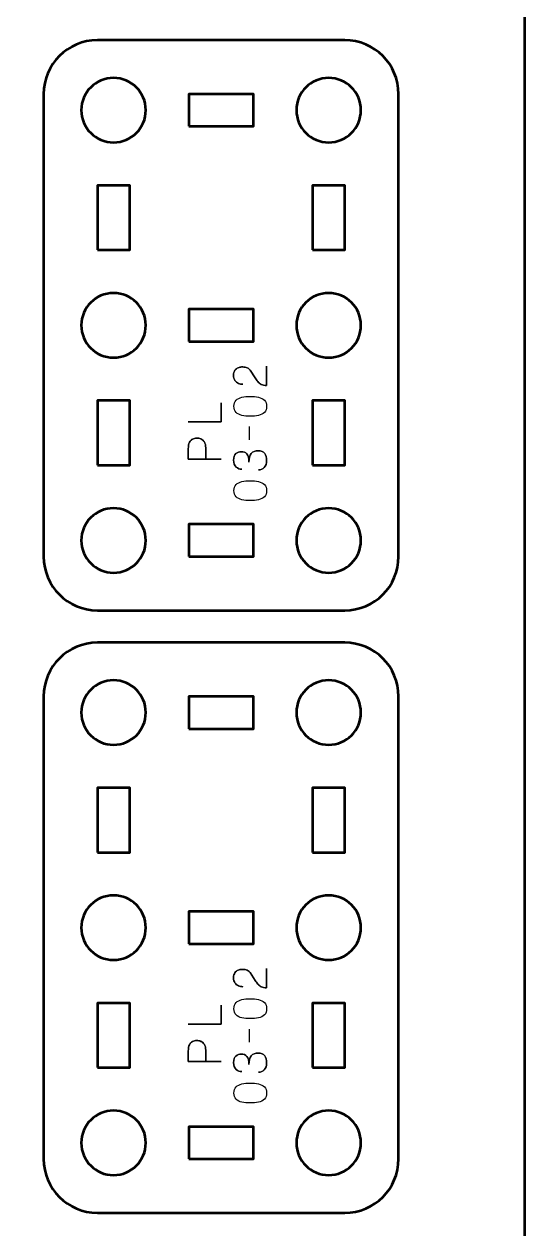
# Model space of a CAD drawing. Header units: centimetres. Extents: x -21 to 0, y -29.7 to 0.
# Drawn here: x -4.66 to 0, y -17.22 to -6.02 of the extents above; entities that cross this region are included whole.
import ezdxf

# ---------------------------------------------------------------- set-up
doc = ezdxf.new("R2010")
doc.units = ezdxf.units.CM
doc.header["$MEASUREMENT"] = 0
doc.layers.add('Layer 1', color=7, linetype='Continuous')

msp = doc.modelspace()

# ---------------------------------------------------------------- linework, layer by layer
at = {"layer": 'Layer 1', "color": 22, "lineweight": 53}
msp.add_open_spline([(-21, -29.19991), (-21, -29.19991), (-21, -0.49996), (-21, -0.49996), (-21, -0.49996), (-21, -0.22299), (-20.77691, 0), (-20.49991, 0), (-20.49991, 0), (-20.49991, 0), (-0.5001, 0), (-0.5001, 0), (-0.5001, 0), (-0.22296, 0), (0, -0.22299), (0, -0.49996), (0, -0.49996), (0, -0.49996), (0, -29.19991), (0, -29.19991), (0, -29.19991), (0, -29.47691), (-0.22296, -29.7), (-0.5001, -29.7), (-0.5001, -29.7), (-0.5001, -29.7), (-20.49991, -29.7), (-20.49991, -29.7), (-20.49991, -29.7), (-20.77691, -29.7), (-21, -29.47691), (-21, -29.19991)], degree=3, knots=[0, 0, 0, 0, 0.125, 0.125, 0.125, 0.125, 0.25, 0.25, 0.25, 0.25, 0.375, 0.375, 0.375, 0.375, 0.5, 0.5, 0.5, 0.5, 0.625, 0.625, 0.625, 0.625, 0.75, 0.75, 0.75, 0.75, 0.875, 0.875, 0.875, 0.875, 1, 1, 1, 1], dxfattribs=at)
at = {"layer": 'Layer 1', "color": 114, "lineweight": 53}
for points in [[(-4.475, -10.97491), (-4.475, -10.97491), (-4.475, -6.67505), (-4.475, -6.67505), (-4.475, -6.67505), (-4.475, -6.39792), (-4.2519, -6.17496), (-3.9749, -6.17496), (-3.9749, -6.17496), (-3.9749, -6.17496), (-1.67498, -6.17496), (-1.67498, -6.17496), (-1.67498, -6.17496), (-1.39797, -6.17496), (-1.17502, -6.39792), (-1.17502, -6.67505), (-1.17502, -6.67505), (-1.17502, -6.67505), (-1.17502, -10.97491), (-1.17502, -10.97491), (-1.17502, -10.97491), (-1.17502, -11.25191), (-1.39797, -11.475), (-1.67498, -11.475), (-1.67498, -11.475), (-1.67498, -11.475), (-3.9749, -11.475), (-3.9749, -11.475), (-3.9749, -11.475), (-4.2519, -11.475), (-4.475, -11.25191), (-4.475, -10.97491)], [(-4.475, -16.57491), (-4.475, -16.57491), (-4.475, -12.27505), (-4.475, -12.27505), (-4.475, -12.27505), (-4.475, -11.99792), (-4.2519, -11.77496), (-3.9749, -11.77496), (-3.9749, -11.77496), (-3.9749, -11.77496), (-1.67498, -11.77496), (-1.67498, -11.77496), (-1.67498, -11.77496), (-1.39797, -11.77496), (-1.17502, -11.99792), (-1.17502, -12.27505), (-1.17502, -12.27505), (-1.17502, -12.27505), (-1.17502, -16.57491), (-1.17502, -16.57491), (-1.17502, -16.57491), (-1.17502, -16.85191), (-1.39797, -17.075), (-1.67498, -17.075), (-1.67498, -17.075), (-1.67498, -17.075), (-3.9749, -17.075), (-3.9749, -17.075), (-3.9749, -17.075), (-4.2519, -17.075), (-4.475, -16.85191), (-4.475, -16.57491)]]:
    msp.add_open_spline(points, degree=3, knots=[0, 0, 0, 0, 0.125, 0.125, 0.125, 0.125, 0.25, 0.25, 0.25, 0.25, 0.375, 0.375, 0.375, 0.375, 0.5, 0.5, 0.5, 0.5, 0.625, 0.625, 0.625, 0.625, 0.75, 0.75, 0.75, 0.75, 0.875, 0.875, 0.875, 0.875, 1, 1, 1, 1], dxfattribs=at)
at = {"layer": 'Layer 1', "lineweight": 53}
for points in [[(-3.82497, -6.52499), (-3.6592, -6.52499), (-3.52497, -6.65931), (-3.52497, -6.82498), (-3.52497, -6.82498), (-3.52497, -6.99061), (-3.6592, -7.12498), (-3.82497, -7.12498), (-3.82497, -7.12498), (-3.99063, -7.12498), (-4.12497, -6.99061), (-4.12497, -6.82498), (-4.12497, -6.82498), (-4.12497, -6.65931), (-3.99063, -6.52499), (-3.82497, -6.52499)], [(-1.82491, -6.52499), (-1.65928, -6.52499), (-1.5249, -6.65931), (-1.5249, -6.82498), (-1.5249, -6.82498), (-1.5249, -6.99061), (-1.65928, -7.12498), (-1.82491, -7.12498), (-1.82491, -7.12498), (-1.99068, -7.12498), (-2.12491, -6.99061), (-2.12491, -6.82498), (-2.12491, -6.82498), (-2.12491, -6.65931), (-1.99068, -6.52499), (-1.82491, -6.52499)], [(-3.12495, -6.97505), (-3.12495, -6.97505), (-3.12495, -6.67505), (-3.12495, -6.67505), (-3.12495, -6.67505), (-3.12495, -6.67505), (-2.52496, -6.67505), (-2.52496, -6.67505), (-2.52496, -6.67505), (-2.52496, -6.67505), (-2.52496, -6.97505), (-2.52496, -6.97505), (-2.52496, -6.97505), (-2.52496, -6.97505), (-3.12495, -6.97505), (-3.12495, -6.97505)], [(-3.9749, -8.125), (-3.9749, -8.125), (-3.9749, -7.525), (-3.9749, -7.525), (-3.9749, -7.525), (-3.9749, -7.525), (-3.6749, -7.525), (-3.6749, -7.525), (-3.6749, -7.525), (-3.6749, -7.525), (-3.6749, -8.125), (-3.6749, -8.125), (-3.6749, -8.125), (-3.6749, -8.125), (-3.9749, -8.125), (-3.9749, -8.125)], [(-1.97498, -8.125), (-1.97498, -8.125), (-1.97498, -7.525), (-1.97498, -7.525), (-1.97498, -7.525), (-1.97498, -7.525), (-1.67498, -7.525), (-1.67498, -7.525), (-1.67498, -7.525), (-1.67498, -7.525), (-1.67498, -8.125), (-1.67498, -8.125), (-1.67498, -8.125), (-1.67498, -8.125), (-1.97498, -8.125), (-1.97498, -8.125)], [(-3.82497, -8.52491), (-3.6592, -8.52491), (-3.52497, -8.65928), (-3.52497, -8.82491), (-3.52497, -8.82491), (-3.52497, -8.99068), (-3.6592, -9.12491), (-3.82497, -9.12491), (-3.82497, -9.12491), (-3.99063, -9.12491), (-4.12497, -8.99068), (-4.12497, -8.82491), (-4.12497, -8.82491), (-4.12497, -8.65928), (-3.99063, -8.52491), (-3.82497, -8.52491)], [(-1.82491, -8.52491), (-1.65928, -8.52491), (-1.5249, -8.65928), (-1.5249, -8.82491), (-1.5249, -8.82491), (-1.5249, -8.99068), (-1.65928, -9.12491), (-1.82491, -9.12491), (-1.82491, -9.12491), (-1.99068, -9.12491), (-2.12491, -8.99068), (-2.12491, -8.82491), (-2.12491, -8.82491), (-2.12491, -8.65928), (-1.99068, -8.52491), (-1.82491, -8.52491)], [(-3.12495, -8.97498), (-3.12495, -8.97498), (-3.12495, -8.67498), (-3.12495, -8.67498), (-3.12495, -8.67498), (-3.12495, -8.67498), (-2.52496, -8.67498), (-2.52496, -8.67498), (-2.52496, -8.67498), (-2.52496, -8.67498), (-2.52496, -8.97498), (-2.52496, -8.97498), (-2.52496, -8.97498), (-2.52496, -8.97498), (-3.12495, -8.97498), (-3.12495, -8.97498)], [(-3.9749, -10.12496), (-3.9749, -10.12496), (-3.9749, -9.52496), (-3.9749, -9.52496), (-3.9749, -9.52496), (-3.9749, -9.52496), (-3.6749, -9.52496), (-3.6749, -9.52496), (-3.6749, -9.52496), (-3.6749, -9.52496), (-3.6749, -10.12496), (-3.6749, -10.12496), (-3.6749, -10.12496), (-3.6749, -10.12496), (-3.9749, -10.12496), (-3.9749, -10.12496)], [(-1.97498, -10.12496), (-1.97498, -10.12496), (-1.97498, -9.52496), (-1.97498, -9.52496), (-1.97498, -9.52496), (-1.97498, -9.52496), (-1.67498, -9.52496), (-1.67498, -9.52496), (-1.67498, -9.52496), (-1.67498, -9.52496), (-1.67498, -10.12496), (-1.67498, -10.12496), (-1.67498, -10.12496), (-1.67498, -10.12496), (-1.97498, -10.12496), (-1.97498, -10.12496)], [(-3.82497, -10.52497), (-3.6592, -10.52497), (-3.52497, -10.6592), (-3.52497, -10.82498), (-3.52497, -10.82498), (-3.52497, -10.99064), (-3.6592, -11.12498), (-3.82497, -11.12498), (-3.82497, -11.12498), (-3.99063, -11.12498), (-4.12497, -10.99064), (-4.12497, -10.82498), (-4.12497, -10.82498), (-4.12497, -10.6592), (-3.99063, -10.52497), (-3.82497, -10.52497)], [(-1.82491, -10.52497), (-1.65928, -10.52497), (-1.5249, -10.6592), (-1.5249, -10.82498), (-1.5249, -10.82498), (-1.5249, -10.99064), (-1.65928, -11.12498), (-1.82491, -11.12498), (-1.82491, -11.12498), (-1.99068, -11.12498), (-2.12491, -10.99064), (-2.12491, -10.82498), (-2.12491, -10.82498), (-2.12491, -10.6592), (-1.99068, -10.52497), (-1.82491, -10.52497)], [(-3.12495, -10.97491), (-3.12495, -10.97491), (-3.12495, -10.6749), (-3.12495, -10.6749), (-3.12495, -10.6749), (-3.12495, -10.6749), (-2.52496, -10.6749), (-2.52496, -10.6749), (-2.52496, -10.6749), (-2.52496, -10.6749), (-2.52496, -10.97491), (-2.52496, -10.97491), (-2.52496, -10.97491), (-2.52496, -10.97491), (-3.12495, -10.97491), (-3.12495, -10.97491)], [(-3.82497, -12.12499), (-3.6592, -12.12499), (-3.52497, -12.25931), (-3.52497, -12.42498), (-3.52497, -12.42498), (-3.52497, -12.59061), (-3.6592, -12.72498), (-3.82497, -12.72498), (-3.82497, -12.72498), (-3.99063, -12.72498), (-4.12497, -12.59061), (-4.12497, -12.42498), (-4.12497, -12.42498), (-4.12497, -12.25931), (-3.99063, -12.12499), (-3.82497, -12.12499)], [(-1.82491, -12.12499), (-1.65928, -12.12499), (-1.5249, -12.25931), (-1.5249, -12.42498), (-1.5249, -12.42498), (-1.5249, -12.59061), (-1.65928, -12.72498), (-1.82491, -12.72498), (-1.82491, -12.72498), (-1.99068, -12.72498), (-2.12491, -12.59061), (-2.12491, -12.42498), (-2.12491, -12.42498), (-2.12491, -12.25931), (-1.99068, -12.12499), (-1.82491, -12.12499)], [(-3.12495, -12.57505), (-3.12495, -12.57505), (-3.12495, -12.27505), (-3.12495, -12.27505), (-3.12495, -12.27505), (-3.12495, -12.27505), (-2.52496, -12.27505), (-2.52496, -12.27505), (-2.52496, -12.27505), (-2.52496, -12.27505), (-2.52496, -12.57505), (-2.52496, -12.57505), (-2.52496, -12.57505), (-2.52496, -12.57505), (-3.12495, -12.57505), (-3.12495, -12.57505)], [(-3.9749, -13.725), (-3.9749, -13.725), (-3.9749, -13.125), (-3.9749, -13.125), (-3.9749, -13.125), (-3.9749, -13.125), (-3.6749, -13.125), (-3.6749, -13.125), (-3.6749, -13.125), (-3.6749, -13.125), (-3.6749, -13.725), (-3.6749, -13.725), (-3.6749, -13.725), (-3.6749, -13.725), (-3.9749, -13.725), (-3.9749, -13.725)], [(-1.97498, -13.725), (-1.97498, -13.725), (-1.97498, -13.125), (-1.97498, -13.125), (-1.97498, -13.125), (-1.97498, -13.125), (-1.67498, -13.125), (-1.67498, -13.125), (-1.67498, -13.125), (-1.67498, -13.125), (-1.67498, -13.725), (-1.67498, -13.725), (-1.67498, -13.725), (-1.67498, -13.725), (-1.97498, -13.725), (-1.97498, -13.725)], [(-3.82497, -14.12491), (-3.6592, -14.12491), (-3.52497, -14.25928), (-3.52497, -14.42491), (-3.52497, -14.42491), (-3.52497, -14.59068), (-3.6592, -14.72491), (-3.82497, -14.72491), (-3.82497, -14.72491), (-3.99063, -14.72491), (-4.12497, -14.59068), (-4.12497, -14.42491), (-4.12497, -14.42491), (-4.12497, -14.25928), (-3.99063, -14.12491), (-3.82497, -14.12491)], [(-1.82491, -14.12491), (-1.65928, -14.12491), (-1.5249, -14.25928), (-1.5249, -14.42491), (-1.5249, -14.42491), (-1.5249, -14.59068), (-1.65928, -14.72491), (-1.82491, -14.72491), (-1.82491, -14.72491), (-1.99068, -14.72491), (-2.12491, -14.59068), (-2.12491, -14.42491), (-2.12491, -14.42491), (-2.12491, -14.25928), (-1.99068, -14.12491), (-1.82491, -14.12491)], [(-3.12495, -14.57498), (-3.12495, -14.57498), (-3.12495, -14.27498), (-3.12495, -14.27498), (-3.12495, -14.27498), (-3.12495, -14.27498), (-2.52496, -14.27498), (-2.52496, -14.27498), (-2.52496, -14.27498), (-2.52496, -14.27498), (-2.52496, -14.57498), (-2.52496, -14.57498), (-2.52496, -14.57498), (-2.52496, -14.57498), (-3.12495, -14.57498), (-3.12495, -14.57498)], [(-3.9749, -15.72496), (-3.9749, -15.72496), (-3.9749, -15.12496), (-3.9749, -15.12496), (-3.9749, -15.12496), (-3.9749, -15.12496), (-3.6749, -15.12496), (-3.6749, -15.12496), (-3.6749, -15.12496), (-3.6749, -15.12496), (-3.6749, -15.72496), (-3.6749, -15.72496), (-3.6749, -15.72496), (-3.6749, -15.72496), (-3.9749, -15.72496), (-3.9749, -15.72496)], [(-1.97498, -15.72496), (-1.97498, -15.72496), (-1.97498, -15.12496), (-1.97498, -15.12496), (-1.97498, -15.12496), (-1.97498, -15.12496), (-1.67498, -15.12496), (-1.67498, -15.12496), (-1.67498, -15.12496), (-1.67498, -15.12496), (-1.67498, -15.72496), (-1.67498, -15.72496), (-1.67498, -15.72496), (-1.67498, -15.72496), (-1.97498, -15.72496), (-1.97498, -15.72496)], [(-3.82497, -16.12497), (-3.6592, -16.12497), (-3.52497, -16.2592), (-3.52497, -16.42498), (-3.52497, -16.42498), (-3.52497, -16.59064), (-3.6592, -16.72498), (-3.82497, -16.72498), (-3.82497, -16.72498), (-3.99063, -16.72498), (-4.12497, -16.59064), (-4.12497, -16.42498), (-4.12497, -16.42498), (-4.12497, -16.2592), (-3.99063, -16.12497), (-3.82497, -16.12497)], [(-1.82491, -16.12497), (-1.65928, -16.12497), (-1.5249, -16.2592), (-1.5249, -16.42498), (-1.5249, -16.42498), (-1.5249, -16.59064), (-1.65928, -16.72498), (-1.82491, -16.72498), (-1.82491, -16.72498), (-1.99068, -16.72498), (-2.12491, -16.59064), (-2.12491, -16.42498), (-2.12491, -16.42498), (-2.12491, -16.2592), (-1.99068, -16.12497), (-1.82491, -16.12497)], [(-3.12495, -16.57491), (-3.12495, -16.57491), (-3.12495, -16.2749), (-3.12495, -16.2749), (-3.12495, -16.2749), (-3.12495, -16.2749), (-2.52496, -16.2749), (-2.52496, -16.2749), (-2.52496, -16.2749), (-2.52496, -16.2749), (-2.52496, -16.57491), (-2.52496, -16.57491), (-2.52496, -16.57491), (-2.52496, -16.57491), (-3.12495, -16.57491), (-3.12495, -16.57491)]]:
    msp.add_open_spline(points, degree=3, knots=[0, 0, 0, 0, 0.25, 0.25, 0.25, 0.25, 0.5, 0.5, 0.5, 0.5, 0.75, 0.75, 0.75, 0.75, 1, 1, 1, 1], dxfattribs=at)
at = {"layer": 'Layer 1', "color": 40, "lineweight": 30}
for points, knots in [([(-2.40163, -9.20358), (-2.40163, -9.20358), (-2.40163, -9.38523), (-2.40163, -9.38523), (-2.40163, -9.38523), (-2.42188, -9.38466), (-2.43828, -9.38096), (-2.45109, -9.37419), (-2.45109, -9.37419), (-2.46375, -9.36759), (-2.47437, -9.35905), (-2.48291, -9.34857), (-2.48291, -9.34857), (-2.4912, -9.33824), (-2.49931, -9.32691), (-2.50704, -9.31453), (-2.50704, -9.31453), (-2.50704, -9.31453), (-2.55526, -9.24218), (-2.55526, -9.24218), (-2.55526, -9.24218), (-2.56574, -9.22785), (-2.57802, -9.21918), (-2.59177, -9.21614), (-2.59177, -9.21614), (-2.60557, -9.21325), (-2.61961, -9.21201), (-2.63411, -9.21254), (-2.63411, -9.21254), (-2.64388, -9.2124), (-2.65464, -9.21477), (-2.66635, -9.21946), (-2.66635, -9.21946), (-2.67778, -9.22426), (-2.68769, -9.23226), (-2.69623, -9.24355), (-2.69623, -9.24355), (-2.70452, -9.25498), (-2.70893, -9.27058), (-2.70932, -9.2904), (-2.70932, -9.2904), (-2.70893, -9.31055), (-2.70452, -9.32681), (-2.69609, -9.33891), (-2.69609, -9.33891), (-2.68755, -9.35119), (-2.67669, -9.36), (-2.66356, -9.36537), (-2.66356, -9.36537), (-2.65023, -9.37091), (-2.63644, -9.37352), (-2.62225, -9.37337), (-2.62225, -9.37337), (-2.63644, -9.37352), (-2.65023, -9.37091), (-2.66356, -9.36537), (-2.66356, -9.36537), (-2.67669, -9.36), (-2.68755, -9.35119), (-2.69609, -9.33891), (-2.69609, -9.33891), (-2.70452, -9.32681), (-2.70893, -9.31055), (-2.70932, -9.2904), (-2.70932, -9.2904), (-2.70893, -9.27058), (-2.70452, -9.25498), (-2.69623, -9.24355), (-2.69623, -9.24355), (-2.68769, -9.23226), (-2.67778, -9.22426), (-2.66635, -9.21946), (-2.66635, -9.21946), (-2.65464, -9.21477), (-2.64388, -9.2124), (-2.63411, -9.21254), (-2.63411, -9.21254), (-2.61961, -9.21201), (-2.60557, -9.21325), (-2.59177, -9.21614), (-2.59177, -9.21614), (-2.57802, -9.21918), (-2.56574, -9.22785), (-2.55526, -9.24218), (-2.55526, -9.24218), (-2.55526, -9.24218), (-2.50704, -9.31453), (-2.50704, -9.31453), (-2.50704, -9.31453), (-2.49931, -9.32691), (-2.4912, -9.33824), (-2.48291, -9.34857), (-2.48291, -9.34857), (-2.47437, -9.35905), (-2.46375, -9.36759), (-2.45109, -9.37419), (-2.45109, -9.37419), (-2.43828, -9.38096), (-2.42188, -9.38466), (-2.40163, -9.38523), (-2.40163, -9.38523), (-2.40163, -9.38523), (-2.40163, -9.20358), (-2.40163, -9.20358)], [0, 0, 0, 0, 0.03846154, 0.03846154, 0.03846154, 0.03846154, 0.07692308, 0.07692308, 0.07692308, 0.07692308, 0.11538462, 0.11538462, 0.11538462, 0.11538462, 0.15384615, 0.15384615, 0.15384615, 0.15384615, 0.19230769, 0.19230769, 0.19230769, 0.19230769, 0.23076923, 0.23076923, 0.23076923, 0.23076923, 0.26923077, 0.26923077, 0.26923077, 0.26923077, 0.30769231, 0.30769231, 0.30769231, 0.30769231, 0.34615385, 0.34615385, 0.34615385, 0.34615385, 0.38461538, 0.38461538, 0.38461538, 0.38461538, 0.42307692, 0.42307692, 0.42307692, 0.42307692, 0.46153846, 0.46153846, 0.46153846, 0.46153846, 0.5, 0.5, 0.5, 0.5, 0.53846154, 0.53846154, 0.53846154, 0.53846154, 0.57692308, 0.57692308, 0.57692308, 0.57692308, 0.61538462, 0.61538462, 0.61538462, 0.61538462, 0.65384615, 0.65384615, 0.65384615, 0.65384615, 0.69230769, 0.69230769, 0.69230769, 0.69230769, 0.73076923, 0.73076923, 0.73076923, 0.73076923, 0.76923077, 0.76923077, 0.76923077, 0.76923077, 0.80769231, 0.80769231, 0.80769231, 0.80769231, 0.84615385, 0.84615385, 0.84615385, 0.84615385, 0.88461538, 0.88461538, 0.88461538, 0.88461538, 0.92307692, 0.92307692, 0.92307692, 0.92307692, 0.96153846, 0.96153846, 0.96153846, 0.96153846, 1, 1, 1, 1]), ([(-2.40163, -9.57827), (-2.40187, -9.55375), (-2.40879, -9.53474), (-2.4223, -9.52122), (-2.4223, -9.52122), (-2.43578, -9.50785), (-2.45398, -9.49851), (-2.47698, -9.49325), (-2.47698, -9.49325), (-2.49988, -9.48817), (-2.52549, -9.48566), (-2.55403, -9.48595), (-2.55403, -9.48595), (-2.58214, -9.48566), (-2.60776, -9.48817), (-2.63079, -9.49325), (-2.63079, -9.49325), (-2.65351, -9.49851), (-2.67171, -9.50785), (-2.68551, -9.52122), (-2.68551, -9.52122), (-2.69898, -9.53474), (-2.70604, -9.55375), (-2.70643, -9.57827), (-2.70643, -9.57827), (-2.70604, -9.60296), (-2.69898, -9.62198), (-2.68551, -9.63535), (-2.68551, -9.63535), (-2.67171, -9.64882), (-2.65351, -9.65807), (-2.63079, -9.66318), (-2.63079, -9.66318), (-2.60776, -9.6684), (-2.58214, -9.67087), (-2.55403, -9.67048), (-2.55403, -9.67048), (-2.52549, -9.67087), (-2.49988, -9.6684), (-2.47698, -9.66318), (-2.47698, -9.66318), (-2.45398, -9.65807), (-2.43578, -9.64882), (-2.4223, -9.63535), (-2.4223, -9.63535), (-2.40879, -9.62198), (-2.40187, -9.60296), (-2.40163, -9.57827)], [0, 0, 0, 0, 0.08333333, 0.08333333, 0.08333333, 0.08333333, 0.16666667, 0.16666667, 0.16666667, 0.16666667, 0.25, 0.25, 0.25, 0.25, 0.33333333, 0.33333333, 0.33333333, 0.33333333, 0.41666667, 0.41666667, 0.41666667, 0.41666667, 0.5, 0.5, 0.5, 0.5, 0.58333333, 0.58333333, 0.58333333, 0.58333333, 0.66666667, 0.66666667, 0.66666667, 0.66666667, 0.75, 0.75, 0.75, 0.75, 0.83333333, 0.83333333, 0.83333333, 0.83333333, 0.91666667, 0.91666667, 0.91666667, 0.91666667, 1, 1, 1, 1]), ([(-2.40163, -9.57827), (-2.40187, -9.55375), (-2.40879, -9.53474), (-2.4223, -9.52122), (-2.4223, -9.52122), (-2.43578, -9.50785), (-2.45398, -9.49851), (-2.47698, -9.49325), (-2.47698, -9.49325), (-2.49988, -9.48817), (-2.52549, -9.48566), (-2.55403, -9.48595), (-2.55403, -9.48595), (-2.58214, -9.48566), (-2.60776, -9.48817), (-2.63079, -9.49325), (-2.63079, -9.49325), (-2.65351, -9.49851), (-2.67171, -9.50785), (-2.68551, -9.52122), (-2.68551, -9.52122), (-2.69898, -9.53474), (-2.70604, -9.55375), (-2.70643, -9.57827), (-2.70643, -9.57827), (-2.70604, -9.60296), (-2.69898, -9.62198), (-2.68551, -9.63535), (-2.68551, -9.63535), (-2.67171, -9.64882), (-2.65351, -9.65807), (-2.63079, -9.66318), (-2.63079, -9.66318), (-2.60776, -9.6684), (-2.58214, -9.67087), (-2.55403, -9.67048), (-2.55403, -9.67048), (-2.52549, -9.67087), (-2.49988, -9.6684), (-2.47698, -9.66318), (-2.47698, -9.66318), (-2.45398, -9.65807), (-2.43578, -9.64882), (-2.4223, -9.63535), (-2.4223, -9.63535), (-2.40879, -9.62198), (-2.40187, -9.60296), (-2.40163, -9.57827)], [0, 0, 0, 0, 0.08333333, 0.08333333, 0.08333333, 0.08333333, 0.16666667, 0.16666667, 0.16666667, 0.16666667, 0.25, 0.25, 0.25, 0.25, 0.33333333, 0.33333333, 0.33333333, 0.33333333, 0.41666667, 0.41666667, 0.41666667, 0.41666667, 0.5, 0.5, 0.5, 0.5, 0.58333333, 0.58333333, 0.58333333, 0.58333333, 0.66666667, 0.66666667, 0.66666667, 0.66666667, 0.75, 0.75, 0.75, 0.75, 0.83333333, 0.83333333, 0.83333333, 0.83333333, 0.91666667, 0.91666667, 0.91666667, 0.91666667, 1, 1, 1, 1]), ([(-2.82496, -9.54493), (-2.82496, -9.54493), (-2.82496, -9.72312), (-2.82496, -9.72312), (-2.82496, -9.72312), (-2.82496, -9.72312), (-3.13017, -9.72312), (-3.13017, -9.72312), (-3.13017, -9.72312), (-3.13017, -9.72312), (-2.82496, -9.72312), (-2.82496, -9.72312), (-2.82496, -9.72312), (-2.82496, -9.72312), (-2.82496, -9.54493), (-2.82496, -9.54493)], [0, 0, 0, 0, 0.25, 0.25, 0.25, 0.25, 0.5, 0.5, 0.5, 0.5, 0.75, 0.75, 0.75, 0.75, 1, 1, 1, 1]), ([(-2.82496, -10.06954), (-2.82496, -10.06954), (-3.13017, -10.06954), (-3.13017, -10.06954), (-3.13017, -10.06954), (-3.13017, -10.06954), (-3.13017, -9.97224), (-3.13017, -9.97224), (-3.13017, -9.97224), (-3.12989, -9.94663), (-3.12619, -9.92663), (-3.11903, -9.91244), (-3.11903, -9.91244), (-3.11172, -9.89855), (-3.1022, -9.88874), (-3.09035, -9.88309), (-3.09035, -9.88309), (-3.07849, -9.87759), (-3.06569, -9.87456), (-3.05189, -9.87399), (-3.05189, -9.87399), (-3.03785, -9.87332), (-3.02448, -9.87565), (-3.01182, -9.88115), (-3.01182, -9.88115), (-2.99912, -9.88669), (-2.98864, -9.89618), (-2.98053, -9.90941), (-2.98053, -9.90941), (-2.97238, -9.92292), (-2.96825, -9.94113), (-2.96797, -9.96427), (-2.96797, -9.96427), (-2.96797, -9.96427), (-2.96797, -10.06954), (-2.96797, -10.06954), (-2.96797, -10.06954), (-2.96797, -10.06954), (-2.96797, -9.96427), (-2.96797, -9.96427), (-2.96797, -9.96427), (-2.96825, -9.94151), (-2.97238, -9.92349), (-2.98053, -9.90998), (-2.98053, -9.90998), (-2.98864, -9.8966), (-2.99912, -9.88708), (-3.01182, -9.88144), (-3.01182, -9.88144), (-3.02448, -9.87593), (-3.03785, -9.87346), (-3.05189, -9.87399), (-3.05189, -9.87399), (-3.06569, -9.87456), (-3.07849, -9.87759), (-3.09035, -9.88323), (-3.09035, -9.88323), (-3.1022, -9.88902), (-3.11172, -9.89893), (-3.11903, -9.91287), (-3.11903, -9.91287), (-3.12619, -9.92705), (-3.12989, -9.94691), (-3.13017, -9.97224), (-3.13017, -9.97224), (-3.13017, -9.97224), (-3.13017, -10.06954), (-3.13017, -10.06954), (-3.13017, -10.06954), (-3.13017, -10.06954), (-2.82496, -10.06954), (-2.82496, -10.06954)], [0, 0, 0, 0, 0.05555556, 0.05555556, 0.05555556, 0.05555556, 0.11111111, 0.11111111, 0.11111111, 0.11111111, 0.16666667, 0.16666667, 0.16666667, 0.16666667, 0.22222222, 0.22222222, 0.22222222, 0.22222222, 0.27777778, 0.27777778, 0.27777778, 0.27777778, 0.33333333, 0.33333333, 0.33333333, 0.33333333, 0.38888889, 0.38888889, 0.38888889, 0.38888889, 0.44444444, 0.44444444, 0.44444444, 0.44444444, 0.5, 0.5, 0.5, 0.5, 0.55555556, 0.55555556, 0.55555556, 0.55555556, 0.61111111, 0.61111111, 0.61111111, 0.61111111, 0.66666667, 0.66666667, 0.66666667, 0.66666667, 0.72222222, 0.72222222, 0.72222222, 0.72222222, 0.77777778, 0.77777778, 0.77777778, 0.77777778, 0.83333333, 0.83333333, 0.83333333, 0.83333333, 0.88888889, 0.88888889, 0.88888889, 0.88888889, 0.94444444, 0.94444444, 0.94444444, 0.94444444, 1, 1, 1, 1]), ([(-2.47825, -10.16906), (-2.45521, -10.16906), (-2.43676, -10.16133), (-2.42297, -10.14588), (-2.42297, -10.14588), (-2.40893, -10.13074), (-2.40187, -10.10937), (-2.40163, -10.08181), (-2.40163, -10.08181), (-2.40149, -10.05451), (-2.40755, -10.03246), (-2.4198, -10.01581), (-2.4198, -10.01581), (-2.43221, -9.9994), (-2.45218, -9.99101), (-2.47987, -9.99044), (-2.47987, -9.99044), (-2.50785, -9.99044), (-2.52923, -9.99898), (-2.54383, -10.01623), (-2.54383, -10.01623), (-2.55844, -10.03359), (-2.56574, -10.06058), (-2.56588, -10.09712), (-2.56588, -10.09712), (-2.56602, -10.06114), (-2.57262, -10.03578), (-2.5856, -10.02117), (-2.5856, -10.02117), (-2.59855, -10.00671), (-2.61534, -9.99969), (-2.63615, -10.00011), (-2.63615, -10.00011), (-2.65683, -9.99997), (-2.6739, -10.0059), (-2.68755, -10.01775), (-2.68755, -10.01775), (-2.70092, -10.02985), (-2.70794, -10.0501), (-2.70851, -10.0785), (-2.70851, -10.0785), (-2.7078, -10.10718), (-2.70011, -10.12838), (-2.68537, -10.14231), (-2.68537, -10.14231), (-2.67062, -10.15636), (-2.65284, -10.16327), (-2.63189, -10.16313), (-2.63189, -10.16313), (-2.65284, -10.16327), (-2.67062, -10.15636), (-2.68537, -10.14231), (-2.68537, -10.14231), (-2.70011, -10.12838), (-2.7078, -10.10718), (-2.70851, -10.0785), (-2.70851, -10.0785), (-2.70794, -10.0501), (-2.70092, -10.02985), (-2.68755, -10.01775), (-2.68755, -10.01775), (-2.6739, -10.0059), (-2.65683, -9.99997), (-2.63615, -10.00011), (-2.63615, -10.00011), (-2.61534, -9.99969), (-2.59855, -10.00671), (-2.5856, -10.02117), (-2.5856, -10.02117), (-2.57262, -10.03578), (-2.56602, -10.06114), (-2.56588, -10.09712), (-2.56588, -10.09712), (-2.56574, -10.06058), (-2.55844, -10.03359), (-2.54383, -10.01623), (-2.54383, -10.01623), (-2.52923, -9.99898), (-2.50785, -9.99044), (-2.47987, -9.99044), (-2.47987, -9.99044), (-2.45218, -9.99101), (-2.43221, -9.9994), (-2.4198, -10.01581), (-2.4198, -10.01581), (-2.40755, -10.03246), (-2.40149, -10.05451), (-2.40163, -10.08181), (-2.40163, -10.08181), (-2.40187, -10.10937), (-2.40893, -10.13074), (-2.42297, -10.14588), (-2.42297, -10.14588), (-2.43676, -10.16133), (-2.45521, -10.16906), (-2.47825, -10.16906)], [0, 0, 0, 0, 0.04166667, 0.04166667, 0.04166667, 0.04166667, 0.08333333, 0.08333333, 0.08333333, 0.08333333, 0.125, 0.125, 0.125, 0.125, 0.16666667, 0.16666667, 0.16666667, 0.16666667, 0.20833333, 0.20833333, 0.20833333, 0.20833333, 0.25, 0.25, 0.25, 0.25, 0.29166667, 0.29166667, 0.29166667, 0.29166667, 0.33333333, 0.33333333, 0.33333333, 0.33333333, 0.375, 0.375, 0.375, 0.375, 0.41666667, 0.41666667, 0.41666667, 0.41666667, 0.45833333, 0.45833333, 0.45833333, 0.45833333, 0.5, 0.5, 0.5, 0.5, 0.54166667, 0.54166667, 0.54166667, 0.54166667, 0.58333333, 0.58333333, 0.58333333, 0.58333333, 0.625, 0.625, 0.625, 0.625, 0.66666667, 0.66666667, 0.66666667, 0.66666667, 0.70833333, 0.70833333, 0.70833333, 0.70833333, 0.75, 0.75, 0.75, 0.75, 0.79166667, 0.79166667, 0.79166667, 0.79166667, 0.83333333, 0.83333333, 0.83333333, 0.83333333, 0.875, 0.875, 0.875, 0.875, 0.91666667, 0.91666667, 0.91666667, 0.91666667, 0.95833333, 0.95833333, 0.95833333, 0.95833333, 1, 1, 1, 1]), ([(-2.40163, -10.3621), (-2.40187, -10.33758), (-2.40879, -10.31856), (-2.4223, -10.30505), (-2.4223, -10.30505), (-2.43578, -10.29168), (-2.45398, -10.28233), (-2.47698, -10.27708), (-2.47698, -10.27708), (-2.49988, -10.272), (-2.52549, -10.26949), (-2.55403, -10.26977), (-2.55403, -10.26977), (-2.58214, -10.26949), (-2.60776, -10.272), (-2.63079, -10.27708), (-2.63079, -10.27708), (-2.65351, -10.28233), (-2.67171, -10.29168), (-2.68551, -10.30505), (-2.68551, -10.30505), (-2.69898, -10.31856), (-2.70604, -10.33758), (-2.70643, -10.3621), (-2.70643, -10.3621), (-2.70604, -10.38675), (-2.69898, -10.4058), (-2.68551, -10.41914), (-2.68551, -10.41914), (-2.67171, -10.43265), (-2.65351, -10.44189), (-2.63079, -10.44697), (-2.63079, -10.44697), (-2.60776, -10.45223), (-2.58214, -10.4547), (-2.55403, -10.45431), (-2.55403, -10.45431), (-2.52549, -10.4547), (-2.49988, -10.45223), (-2.47698, -10.44697), (-2.47698, -10.44697), (-2.45398, -10.44189), (-2.43578, -10.43265), (-2.4223, -10.41914), (-2.4223, -10.41914), (-2.40879, -10.4058), (-2.40187, -10.38675), (-2.40163, -10.3621)], [0, 0, 0, 0, 0.08333333, 0.08333333, 0.08333333, 0.08333333, 0.16666667, 0.16666667, 0.16666667, 0.16666667, 0.25, 0.25, 0.25, 0.25, 0.33333333, 0.33333333, 0.33333333, 0.33333333, 0.41666667, 0.41666667, 0.41666667, 0.41666667, 0.5, 0.5, 0.5, 0.5, 0.58333333, 0.58333333, 0.58333333, 0.58333333, 0.66666667, 0.66666667, 0.66666667, 0.66666667, 0.75, 0.75, 0.75, 0.75, 0.83333333, 0.83333333, 0.83333333, 0.83333333, 0.91666667, 0.91666667, 0.91666667, 0.91666667, 1, 1, 1, 1]), ([(-2.40163, -10.3621), (-2.40187, -10.33758), (-2.40879, -10.31856), (-2.4223, -10.30505), (-2.4223, -10.30505), (-2.43578, -10.29168), (-2.45398, -10.28233), (-2.47698, -10.27708), (-2.47698, -10.27708), (-2.49988, -10.272), (-2.52549, -10.26949), (-2.55403, -10.26977), (-2.55403, -10.26977), (-2.58214, -10.26949), (-2.60776, -10.272), (-2.63079, -10.27708), (-2.63079, -10.27708), (-2.65351, -10.28233), (-2.67171, -10.29168), (-2.68551, -10.30505), (-2.68551, -10.30505), (-2.69898, -10.31856), (-2.70604, -10.33758), (-2.70643, -10.3621), (-2.70643, -10.3621), (-2.70604, -10.38675), (-2.69898, -10.4058), (-2.68551, -10.41914), (-2.68551, -10.41914), (-2.67171, -10.43265), (-2.65351, -10.44189), (-2.63079, -10.44697), (-2.63079, -10.44697), (-2.60776, -10.45223), (-2.58214, -10.4547), (-2.55403, -10.45431), (-2.55403, -10.45431), (-2.52549, -10.4547), (-2.49988, -10.45223), (-2.47698, -10.44697), (-2.47698, -10.44697), (-2.45398, -10.44189), (-2.43578, -10.43265), (-2.4223, -10.41914), (-2.4223, -10.41914), (-2.40879, -10.4058), (-2.40187, -10.38675), (-2.40163, -10.3621)], [0, 0, 0, 0, 0.08333333, 0.08333333, 0.08333333, 0.08333333, 0.16666667, 0.16666667, 0.16666667, 0.16666667, 0.25, 0.25, 0.25, 0.25, 0.33333333, 0.33333333, 0.33333333, 0.33333333, 0.41666667, 0.41666667, 0.41666667, 0.41666667, 0.5, 0.5, 0.5, 0.5, 0.58333333, 0.58333333, 0.58333333, 0.58333333, 0.66666667, 0.66666667, 0.66666667, 0.66666667, 0.75, 0.75, 0.75, 0.75, 0.83333333, 0.83333333, 0.83333333, 0.83333333, 0.91666667, 0.91666667, 0.91666667, 0.91666667, 1, 1, 1, 1]), ([(-2.40163, -14.80358), (-2.40163, -14.80358), (-2.40163, -14.98523), (-2.40163, -14.98523), (-2.40163, -14.98523), (-2.42188, -14.98466), (-2.43828, -14.98096), (-2.45109, -14.97419), (-2.45109, -14.97419), (-2.46375, -14.96759), (-2.47437, -14.95905), (-2.48291, -14.94857), (-2.48291, -14.94857), (-2.4912, -14.93824), (-2.49931, -14.92691), (-2.50704, -14.91453), (-2.50704, -14.91453), (-2.50704, -14.91453), (-2.55526, -14.84218), (-2.55526, -14.84218), (-2.55526, -14.84218), (-2.56574, -14.82785), (-2.57802, -14.81918), (-2.59177, -14.81614), (-2.59177, -14.81614), (-2.60557, -14.81325), (-2.61961, -14.81201), (-2.63411, -14.81254), (-2.63411, -14.81254), (-2.64388, -14.8124), (-2.65464, -14.81477), (-2.66635, -14.81946), (-2.66635, -14.81946), (-2.67778, -14.82426), (-2.68769, -14.83226), (-2.69623, -14.84355), (-2.69623, -14.84355), (-2.70452, -14.85498), (-2.70893, -14.87058), (-2.70932, -14.8904), (-2.70932, -14.8904), (-2.70893, -14.91055), (-2.70452, -14.92681), (-2.69609, -14.93891), (-2.69609, -14.93891), (-2.68755, -14.95119), (-2.67669, -14.96), (-2.66356, -14.96537), (-2.66356, -14.96537), (-2.65023, -14.97091), (-2.63644, -14.97352), (-2.62225, -14.97337), (-2.62225, -14.97337), (-2.63644, -14.97352), (-2.65023, -14.97091), (-2.66356, -14.96537), (-2.66356, -14.96537), (-2.67669, -14.96), (-2.68755, -14.95119), (-2.69609, -14.93891), (-2.69609, -14.93891), (-2.70452, -14.92681), (-2.70893, -14.91055), (-2.70932, -14.8904), (-2.70932, -14.8904), (-2.70893, -14.87058), (-2.70452, -14.85498), (-2.69623, -14.84355), (-2.69623, -14.84355), (-2.68769, -14.83226), (-2.67778, -14.82426), (-2.66635, -14.81946), (-2.66635, -14.81946), (-2.65464, -14.81477), (-2.64388, -14.8124), (-2.63411, -14.81254), (-2.63411, -14.81254), (-2.61961, -14.81201), (-2.60557, -14.81325), (-2.59177, -14.81614), (-2.59177, -14.81614), (-2.57802, -14.81918), (-2.56574, -14.82785), (-2.55526, -14.84218), (-2.55526, -14.84218), (-2.55526, -14.84218), (-2.50704, -14.91453), (-2.50704, -14.91453), (-2.50704, -14.91453), (-2.49931, -14.92691), (-2.4912, -14.93824), (-2.48291, -14.94857), (-2.48291, -14.94857), (-2.47437, -14.95905), (-2.46375, -14.96759), (-2.45109, -14.97419), (-2.45109, -14.97419), (-2.43828, -14.98096), (-2.42188, -14.98466), (-2.40163, -14.98523), (-2.40163, -14.98523), (-2.40163, -14.98523), (-2.40163, -14.80358), (-2.40163, -14.80358)], [0, 0, 0, 0, 0.03846154, 0.03846154, 0.03846154, 0.03846154, 0.07692308, 0.07692308, 0.07692308, 0.07692308, 0.11538462, 0.11538462, 0.11538462, 0.11538462, 0.15384615, 0.15384615, 0.15384615, 0.15384615, 0.19230769, 0.19230769, 0.19230769, 0.19230769, 0.23076923, 0.23076923, 0.23076923, 0.23076923, 0.26923077, 0.26923077, 0.26923077, 0.26923077, 0.30769231, 0.30769231, 0.30769231, 0.30769231, 0.34615385, 0.34615385, 0.34615385, 0.34615385, 0.38461538, 0.38461538, 0.38461538, 0.38461538, 0.42307692, 0.42307692, 0.42307692, 0.42307692, 0.46153846, 0.46153846, 0.46153846, 0.46153846, 0.5, 0.5, 0.5, 0.5, 0.53846154, 0.53846154, 0.53846154, 0.53846154, 0.57692308, 0.57692308, 0.57692308, 0.57692308, 0.61538462, 0.61538462, 0.61538462, 0.61538462, 0.65384615, 0.65384615, 0.65384615, 0.65384615, 0.69230769, 0.69230769, 0.69230769, 0.69230769, 0.73076923, 0.73076923, 0.73076923, 0.73076923, 0.76923077, 0.76923077, 0.76923077, 0.76923077, 0.80769231, 0.80769231, 0.80769231, 0.80769231, 0.84615385, 0.84615385, 0.84615385, 0.84615385, 0.88461538, 0.88461538, 0.88461538, 0.88461538, 0.92307692, 0.92307692, 0.92307692, 0.92307692, 0.96153846, 0.96153846, 0.96153846, 0.96153846, 1, 1, 1, 1]), ([(-2.40163, -15.17827), (-2.40187, -15.15375), (-2.40879, -15.13474), (-2.4223, -15.12122), (-2.4223, -15.12122), (-2.43578, -15.10785), (-2.45398, -15.09851), (-2.47698, -15.09325), (-2.47698, -15.09325), (-2.49988, -15.08817), (-2.52549, -15.08566), (-2.55403, -15.08595), (-2.55403, -15.08595), (-2.58214, -15.08566), (-2.60776, -15.08817), (-2.63079, -15.09325), (-2.63079, -15.09325), (-2.65351, -15.09851), (-2.67171, -15.10785), (-2.68551, -15.12122), (-2.68551, -15.12122), (-2.69898, -15.13474), (-2.70604, -15.15375), (-2.70643, -15.17827), (-2.70643, -15.17827), (-2.70604, -15.20296), (-2.69898, -15.22198), (-2.68551, -15.23535), (-2.68551, -15.23535), (-2.67171, -15.24882), (-2.65351, -15.25807), (-2.63079, -15.26318), (-2.63079, -15.26318), (-2.60776, -15.2684), (-2.58214, -15.27087), (-2.55403, -15.27048), (-2.55403, -15.27048), (-2.52549, -15.27087), (-2.49988, -15.2684), (-2.47698, -15.26318), (-2.47698, -15.26318), (-2.45398, -15.25807), (-2.43578, -15.24882), (-2.4223, -15.23535), (-2.4223, -15.23535), (-2.40879, -15.22198), (-2.40187, -15.20296), (-2.40163, -15.17827)], [0, 0, 0, 0, 0.08333333, 0.08333333, 0.08333333, 0.08333333, 0.16666667, 0.16666667, 0.16666667, 0.16666667, 0.25, 0.25, 0.25, 0.25, 0.33333333, 0.33333333, 0.33333333, 0.33333333, 0.41666667, 0.41666667, 0.41666667, 0.41666667, 0.5, 0.5, 0.5, 0.5, 0.58333333, 0.58333333, 0.58333333, 0.58333333, 0.66666667, 0.66666667, 0.66666667, 0.66666667, 0.75, 0.75, 0.75, 0.75, 0.83333333, 0.83333333, 0.83333333, 0.83333333, 0.91666667, 0.91666667, 0.91666667, 0.91666667, 1, 1, 1, 1]), ([(-2.40163, -15.17827), (-2.40187, -15.15375), (-2.40879, -15.13474), (-2.4223, -15.12122), (-2.4223, -15.12122), (-2.43578, -15.10785), (-2.45398, -15.09851), (-2.47698, -15.09325), (-2.47698, -15.09325), (-2.49988, -15.08817), (-2.52549, -15.08566), (-2.55403, -15.08595), (-2.55403, -15.08595), (-2.58214, -15.08566), (-2.60776, -15.08817), (-2.63079, -15.09325), (-2.63079, -15.09325), (-2.65351, -15.09851), (-2.67171, -15.10785), (-2.68551, -15.12122), (-2.68551, -15.12122), (-2.69898, -15.13474), (-2.70604, -15.15375), (-2.70643, -15.17827), (-2.70643, -15.17827), (-2.70604, -15.20296), (-2.69898, -15.22198), (-2.68551, -15.23535), (-2.68551, -15.23535), (-2.67171, -15.24882), (-2.65351, -15.25807), (-2.63079, -15.26318), (-2.63079, -15.26318), (-2.60776, -15.2684), (-2.58214, -15.27087), (-2.55403, -15.27048), (-2.55403, -15.27048), (-2.52549, -15.27087), (-2.49988, -15.2684), (-2.47698, -15.26318), (-2.47698, -15.26318), (-2.45398, -15.25807), (-2.43578, -15.24882), (-2.4223, -15.23535), (-2.4223, -15.23535), (-2.40879, -15.22198), (-2.40187, -15.20296), (-2.40163, -15.17827)], [0, 0, 0, 0, 0.08333333, 0.08333333, 0.08333333, 0.08333333, 0.16666667, 0.16666667, 0.16666667, 0.16666667, 0.25, 0.25, 0.25, 0.25, 0.33333333, 0.33333333, 0.33333333, 0.33333333, 0.41666667, 0.41666667, 0.41666667, 0.41666667, 0.5, 0.5, 0.5, 0.5, 0.58333333, 0.58333333, 0.58333333, 0.58333333, 0.66666667, 0.66666667, 0.66666667, 0.66666667, 0.75, 0.75, 0.75, 0.75, 0.83333333, 0.83333333, 0.83333333, 0.83333333, 0.91666667, 0.91666667, 0.91666667, 0.91666667, 1, 1, 1, 1]), ([(-2.82496, -15.14493), (-2.82496, -15.14493), (-2.82496, -15.32312), (-2.82496, -15.32312), (-2.82496, -15.32312), (-2.82496, -15.32312), (-3.13017, -15.32312), (-3.13017, -15.32312), (-3.13017, -15.32312), (-3.13017, -15.32312), (-2.82496, -15.32312), (-2.82496, -15.32312), (-2.82496, -15.32312), (-2.82496, -15.32312), (-2.82496, -15.14493), (-2.82496, -15.14493)], [0, 0, 0, 0, 0.25, 0.25, 0.25, 0.25, 0.5, 0.5, 0.5, 0.5, 0.75, 0.75, 0.75, 0.75, 1, 1, 1, 1]), ([(-2.82496, -15.66954), (-2.82496, -15.66954), (-3.13017, -15.66954), (-3.13017, -15.66954), (-3.13017, -15.66954), (-3.13017, -15.66954), (-3.13017, -15.57224), (-3.13017, -15.57224), (-3.13017, -15.57224), (-3.12989, -15.54663), (-3.12619, -15.52663), (-3.11903, -15.51244), (-3.11903, -15.51244), (-3.11172, -15.49855), (-3.1022, -15.48874), (-3.09035, -15.48309), (-3.09035, -15.48309), (-3.07849, -15.47759), (-3.06569, -15.47456), (-3.05189, -15.47399), (-3.05189, -15.47399), (-3.03785, -15.47332), (-3.02448, -15.47565), (-3.01182, -15.48115), (-3.01182, -15.48115), (-2.99912, -15.48669), (-2.98864, -15.49618), (-2.98053, -15.50941), (-2.98053, -15.50941), (-2.97238, -15.52292), (-2.96825, -15.54113), (-2.96797, -15.56427), (-2.96797, -15.56427), (-2.96797, -15.56427), (-2.96797, -15.66954), (-2.96797, -15.66954), (-2.96797, -15.66954), (-2.96797, -15.66954), (-2.96797, -15.56427), (-2.96797, -15.56427), (-2.96797, -15.56427), (-2.96825, -15.54151), (-2.97238, -15.52349), (-2.98053, -15.50998), (-2.98053, -15.50998), (-2.98864, -15.4966), (-2.99912, -15.48708), (-3.01182, -15.48144), (-3.01182, -15.48144), (-3.02448, -15.47593), (-3.03785, -15.47346), (-3.05189, -15.47399), (-3.05189, -15.47399), (-3.06569, -15.47456), (-3.07849, -15.47759), (-3.09035, -15.48323), (-3.09035, -15.48323), (-3.1022, -15.48902), (-3.11172, -15.49893), (-3.11903, -15.51287), (-3.11903, -15.51287), (-3.12619, -15.52705), (-3.12989, -15.54691), (-3.13017, -15.57224), (-3.13017, -15.57224), (-3.13017, -15.57224), (-3.13017, -15.66954), (-3.13017, -15.66954), (-3.13017, -15.66954), (-3.13017, -15.66954), (-2.82496, -15.66954), (-2.82496, -15.66954)], [0, 0, 0, 0, 0.05555556, 0.05555556, 0.05555556, 0.05555556, 0.11111111, 0.11111111, 0.11111111, 0.11111111, 0.16666667, 0.16666667, 0.16666667, 0.16666667, 0.22222222, 0.22222222, 0.22222222, 0.22222222, 0.27777778, 0.27777778, 0.27777778, 0.27777778, 0.33333333, 0.33333333, 0.33333333, 0.33333333, 0.38888889, 0.38888889, 0.38888889, 0.38888889, 0.44444444, 0.44444444, 0.44444444, 0.44444444, 0.5, 0.5, 0.5, 0.5, 0.55555556, 0.55555556, 0.55555556, 0.55555556, 0.61111111, 0.61111111, 0.61111111, 0.61111111, 0.66666667, 0.66666667, 0.66666667, 0.66666667, 0.72222222, 0.72222222, 0.72222222, 0.72222222, 0.77777778, 0.77777778, 0.77777778, 0.77777778, 0.83333333, 0.83333333, 0.83333333, 0.83333333, 0.88888889, 0.88888889, 0.88888889, 0.88888889, 0.94444444, 0.94444444, 0.94444444, 0.94444444, 1, 1, 1, 1]), ([(-2.47825, -15.76906), (-2.45521, -15.76906), (-2.43676, -15.76133), (-2.42297, -15.74588), (-2.42297, -15.74588), (-2.40893, -15.73074), (-2.40187, -15.70937), (-2.40163, -15.68181), (-2.40163, -15.68181), (-2.40149, -15.65451), (-2.40755, -15.63246), (-2.4198, -15.61581), (-2.4198, -15.61581), (-2.43221, -15.5994), (-2.45218, -15.59101), (-2.47987, -15.59044), (-2.47987, -15.59044), (-2.50785, -15.59044), (-2.52923, -15.59898), (-2.54383, -15.61623), (-2.54383, -15.61623), (-2.55844, -15.63359), (-2.56574, -15.66058), (-2.56588, -15.69712), (-2.56588, -15.69712), (-2.56602, -15.66114), (-2.57262, -15.63578), (-2.5856, -15.62117), (-2.5856, -15.62117), (-2.59855, -15.60671), (-2.61534, -15.59969), (-2.63615, -15.60011), (-2.63615, -15.60011), (-2.65683, -15.59997), (-2.6739, -15.6059), (-2.68755, -15.61775), (-2.68755, -15.61775), (-2.70092, -15.62985), (-2.70794, -15.6501), (-2.70851, -15.6785), (-2.70851, -15.6785), (-2.7078, -15.70718), (-2.70011, -15.72838), (-2.68537, -15.74231), (-2.68537, -15.74231), (-2.67062, -15.75636), (-2.65284, -15.76327), (-2.63189, -15.76313), (-2.63189, -15.76313), (-2.65284, -15.76327), (-2.67062, -15.75636), (-2.68537, -15.74231), (-2.68537, -15.74231), (-2.70011, -15.72838), (-2.7078, -15.70718), (-2.70851, -15.6785), (-2.70851, -15.6785), (-2.70794, -15.6501), (-2.70092, -15.62985), (-2.68755, -15.61775), (-2.68755, -15.61775), (-2.6739, -15.6059), (-2.65683, -15.59997), (-2.63615, -15.60011), (-2.63615, -15.60011), (-2.61534, -15.59969), (-2.59855, -15.60671), (-2.5856, -15.62117), (-2.5856, -15.62117), (-2.57262, -15.63578), (-2.56602, -15.66114), (-2.56588, -15.69712), (-2.56588, -15.69712), (-2.56574, -15.66058), (-2.55844, -15.63359), (-2.54383, -15.61623), (-2.54383, -15.61623), (-2.52923, -15.59898), (-2.50785, -15.59044), (-2.47987, -15.59044), (-2.47987, -15.59044), (-2.45218, -15.59101), (-2.43221, -15.5994), (-2.4198, -15.61581), (-2.4198, -15.61581), (-2.40755, -15.63246), (-2.40149, -15.65451), (-2.40163, -15.68181), (-2.40163, -15.68181), (-2.40187, -15.70937), (-2.40893, -15.73074), (-2.42297, -15.74588), (-2.42297, -15.74588), (-2.43676, -15.76133), (-2.45521, -15.76906), (-2.47825, -15.76906)], [0, 0, 0, 0, 0.04166667, 0.04166667, 0.04166667, 0.04166667, 0.08333333, 0.08333333, 0.08333333, 0.08333333, 0.125, 0.125, 0.125, 0.125, 0.16666667, 0.16666667, 0.16666667, 0.16666667, 0.20833333, 0.20833333, 0.20833333, 0.20833333, 0.25, 0.25, 0.25, 0.25, 0.29166667, 0.29166667, 0.29166667, 0.29166667, 0.33333333, 0.33333333, 0.33333333, 0.33333333, 0.375, 0.375, 0.375, 0.375, 0.41666667, 0.41666667, 0.41666667, 0.41666667, 0.45833333, 0.45833333, 0.45833333, 0.45833333, 0.5, 0.5, 0.5, 0.5, 0.54166667, 0.54166667, 0.54166667, 0.54166667, 0.58333333, 0.58333333, 0.58333333, 0.58333333, 0.625, 0.625, 0.625, 0.625, 0.66666667, 0.66666667, 0.66666667, 0.66666667, 0.70833333, 0.70833333, 0.70833333, 0.70833333, 0.75, 0.75, 0.75, 0.75, 0.79166667, 0.79166667, 0.79166667, 0.79166667, 0.83333333, 0.83333333, 0.83333333, 0.83333333, 0.875, 0.875, 0.875, 0.875, 0.91666667, 0.91666667, 0.91666667, 0.91666667, 0.95833333, 0.95833333, 0.95833333, 0.95833333, 1, 1, 1, 1]), ([(-2.40163, -15.9621), (-2.40187, -15.93758), (-2.40879, -15.91856), (-2.4223, -15.90505), (-2.4223, -15.90505), (-2.43578, -15.89168), (-2.45398, -15.88233), (-2.47698, -15.87708), (-2.47698, -15.87708), (-2.49988, -15.872), (-2.52549, -15.86949), (-2.55403, -15.86977), (-2.55403, -15.86977), (-2.58214, -15.86949), (-2.60776, -15.872), (-2.63079, -15.87708), (-2.63079, -15.87708), (-2.65351, -15.88233), (-2.67171, -15.89168), (-2.68551, -15.90505), (-2.68551, -15.90505), (-2.69898, -15.91856), (-2.70604, -15.93758), (-2.70643, -15.9621), (-2.70643, -15.9621), (-2.70604, -15.98675), (-2.69898, -16.0058), (-2.68551, -16.01914), (-2.68551, -16.01914), (-2.67171, -16.03265), (-2.65351, -16.04189), (-2.63079, -16.04697), (-2.63079, -16.04697), (-2.60776, -16.05223), (-2.58214, -16.0547), (-2.55403, -16.05431), (-2.55403, -16.05431), (-2.52549, -16.0547), (-2.49988, -16.05223), (-2.47698, -16.04697), (-2.47698, -16.04697), (-2.45398, -16.04189), (-2.43578, -16.03265), (-2.4223, -16.01914), (-2.4223, -16.01914), (-2.40879, -16.0058), (-2.40187, -15.98675), (-2.40163, -15.9621)], [0, 0, 0, 0, 0.08333333, 0.08333333, 0.08333333, 0.08333333, 0.16666667, 0.16666667, 0.16666667, 0.16666667, 0.25, 0.25, 0.25, 0.25, 0.33333333, 0.33333333, 0.33333333, 0.33333333, 0.41666667, 0.41666667, 0.41666667, 0.41666667, 0.5, 0.5, 0.5, 0.5, 0.58333333, 0.58333333, 0.58333333, 0.58333333, 0.66666667, 0.66666667, 0.66666667, 0.66666667, 0.75, 0.75, 0.75, 0.75, 0.83333333, 0.83333333, 0.83333333, 0.83333333, 0.91666667, 0.91666667, 0.91666667, 0.91666667, 1, 1, 1, 1]), ([(-2.40163, -15.9621), (-2.40187, -15.93758), (-2.40879, -15.91856), (-2.4223, -15.90505), (-2.4223, -15.90505), (-2.43578, -15.89168), (-2.45398, -15.88233), (-2.47698, -15.87708), (-2.47698, -15.87708), (-2.49988, -15.872), (-2.52549, -15.86949), (-2.55403, -15.86977), (-2.55403, -15.86977), (-2.58214, -15.86949), (-2.60776, -15.872), (-2.63079, -15.87708), (-2.63079, -15.87708), (-2.65351, -15.88233), (-2.67171, -15.89168), (-2.68551, -15.90505), (-2.68551, -15.90505), (-2.69898, -15.91856), (-2.70604, -15.93758), (-2.70643, -15.9621), (-2.70643, -15.9621), (-2.70604, -15.98675), (-2.69898, -16.0058), (-2.68551, -16.01914), (-2.68551, -16.01914), (-2.67171, -16.03265), (-2.65351, -16.04189), (-2.63079, -16.04697), (-2.63079, -16.04697), (-2.60776, -16.05223), (-2.58214, -16.0547), (-2.55403, -16.05431), (-2.55403, -16.05431), (-2.52549, -16.0547), (-2.49988, -16.05223), (-2.47698, -16.04697), (-2.47698, -16.04697), (-2.45398, -16.04189), (-2.43578, -16.03265), (-2.4223, -16.01914), (-2.4223, -16.01914), (-2.40879, -16.0058), (-2.40187, -15.98675), (-2.40163, -15.9621)], [0, 0, 0, 0, 0.08333333, 0.08333333, 0.08333333, 0.08333333, 0.16666667, 0.16666667, 0.16666667, 0.16666667, 0.25, 0.25, 0.25, 0.25, 0.33333333, 0.33333333, 0.33333333, 0.33333333, 0.41666667, 0.41666667, 0.41666667, 0.41666667, 0.5, 0.5, 0.5, 0.5, 0.58333333, 0.58333333, 0.58333333, 0.58333333, 0.66666667, 0.66666667, 0.66666667, 0.66666667, 0.75, 0.75, 0.75, 0.75, 0.83333333, 0.83333333, 0.83333333, 0.83333333, 0.91666667, 0.91666667, 0.91666667, 0.91666667, 1, 1, 1, 1])]:
    msp.add_open_spline(points, degree=3, knots=knots, dxfattribs=at)
for points in [[(-2.56119, -9.8904), (-2.56119, -9.8904), (-2.56119, -9.76722), (-2.56119, -9.76722)], [(-2.56119, -15.4904), (-2.56119, -15.4904), (-2.56119, -15.36722), (-2.56119, -15.36722)]]:
    msp.add_open_spline(points, degree=3, dxfattribs=at)

doc.saveas('drawing.dxf')
